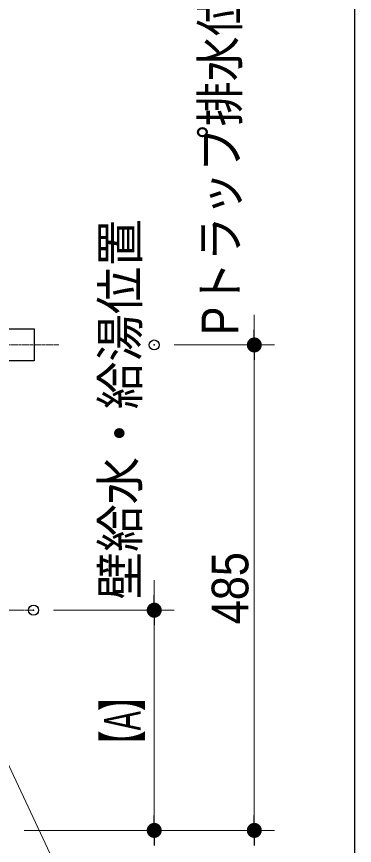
# Model space of a CAD drawing. Units: millimetres, scale not verified. Extents: x -6062 to 6062, y -3045 to 3045.
# Drawn here: x -705 to -368, y -2085 to -1257 of the extents above; entities that cross this region are included whole.
import ezdxf
from ezdxf.enums import TextEntityAlignment as Align

# ---------------------------------------------------------------- set-up
doc = ezdxf.new("R2010")
doc.units = ezdxf.units.MM
doc.header["$LTSCALE"] = 20
doc.header["$PDMODE"] = 32
doc.header["$PDSIZE"] = 10
doc.linetypes.add('USER1', pattern=[2.91, 1.76, -0.4, 0.35, -0.4])
for name, color, linetype, lineweight in [('0-0_1図面枠', 7, 'Continuous', 20), ('0-1_4給排水', 7, 'Continuous', 30), ('0-3_2寸法-1', 7, 'Continuous', 15), ('0-4_0', 7, 'Continuous', 25), ('0-6_2寸法-2', 7, 'Continuous', 15), ('0-7_2寸法-3', 7, 'Continuous', 15)]:
    doc.layers.add(name, color=color, linetype=linetype, lineweight=lineweight)
doc.layers.add('0-5_Defpoints', color=7, linetype='Continuous')
doc.styles.add('ＭＳ Ｐゴシック', font='')
doc.styles.get('ＭＳ Ｐゴシック').set_extended_font_data('MS PGothic')

# ---------------------------------------------------------------- blocks, each defined once
blk = doc.blocks.new('グループ-4')
at = {"layer": '0-0_1図面枠', "lineweight": 30}
blk.add_line((28400, 41000), (28400, -48600), dxfattribs=at)
blk = doc.blocks.new('グループ-8')
at = {"layer": '0-1_4給排水', "linetype": 'USER1', "lineweight": 15}
blk.add_line((18500, -31700), (22500, -31700), dxfattribs=at)
at = {"layer": '0-1_4給排水'}
blk.add_lwpolyline([(19000, -31380), (22000, -31380), (22000, -32020), (19000, -32020)], dxfattribs=at)
blk = doc.blocks.new('_Dot')
at = {"layer": '0-4_0'}
blk.add_line((-10, 0), (-20, 0), dxfattribs=at)
for points in [[(0, 0), (-10, 0), (-9.92, 1.25)], [(0, 0), (-9.92, -1.25), (-10, 0)], [(0, 0), (-9.92, 1.25), (-9.69, 2.49)], [(0, 0), (-9.69, -2.49), (-9.92, -1.25)], [(0, 0), (-9.69, 2.49), (-9.3, 3.68)], [(0, 0), (-9.3, -3.68), (-9.69, -2.49)], [(0, 0), (-9.3, 3.68), (-8.76, 4.82)], [(0, 0), (-8.76, -4.82), (-9.3, -3.68)], [(0, 0), (-8.76, 4.82), (-8.09, 5.88)], [(0, 0), (-8.09, -5.88), (-8.76, -4.82)], [(0, 0), (-8.09, 5.88), (-7.29, 6.85)], [(0, 0), (-7.29, -6.85), (-8.09, -5.88)], [(0, 0), (-7.29, 6.85), (-6.37, 7.71)], [(0, 0), (-6.37, -7.71), (-7.29, -6.85)], [(0, 0), (-6.37, 7.71), (-5.36, 8.44)], [(0, 0), (-5.36, -8.44), (-6.37, -7.71)], [(0, 0), (-5.36, 8.44), (-4.26, 9.05)], [(0, 0), (-4.26, -9.05), (-5.36, -8.44)], [(0, 0), (-4.26, 9.05), (-3.09, 9.51)], [(0, 0), (-3.09, -9.51), (-4.26, -9.05)], [(0, 0), (-3.09, 9.51), (-1.87, 9.82)], [(0, 0), (-1.87, -9.82), (-3.09, -9.51)], [(0, 0), (-1.87, 9.82), (-0.63, 9.98)], [(0, 0), (-0.63, -9.98), (-1.87, -9.82)], [(0, 0), (-0.63, 9.98), (0.63, 9.98)], [(0, 0), (0.63, -9.98), (-0.63, -9.98)], [(0, 0), (0.63, 9.98), (1.87, 9.82)], [(0, 0), (1.87, 9.82), (3.09, 9.51)], [(0, 0), (3.09, 9.51), (4.26, 9.05)], [(0, 0), (4.26, 9.05), (5.36, 8.44)], [(0, 0), (5.36, 8.44), (6.37, 7.71)], [(0, 0), (6.37, 7.71), (7.29, 6.85)], [(0, 0), (7.29, 6.85), (8.09, 5.88)], [(0, 0), (8.09, 5.88), (8.76, 4.82)], [(0, 0), (8.76, 4.82), (9.3, 3.68)], [(0, 0), (9.3, 3.68), (9.69, 2.49)], [(0, 0), (9.69, 2.49), (9.92, 1.25)], [(0, 0), (9.92, 1.25), (10, 0)], [(0, 0), (1.87, -9.82), (0.63, -9.98)], [(0, 0), (3.09, -9.51), (1.87, -9.82)], [(0, 0), (4.26, -9.05), (3.09, -9.51)], [(0, 0), (5.36, -8.44), (4.26, -9.05)], [(0, 0), (6.37, -7.71), (5.36, -8.44)], [(0, 0), (7.29, -6.85), (6.37, -7.71)], [(0, 0), (8.09, -5.88), (7.29, -6.85)], [(0, 0), (8.76, -4.82), (8.09, -5.88)], [(0, 0), (9.3, -3.68), (8.76, -4.82)], [(0, 0), (9.69, -2.49), (9.3, -3.68)], [(0, 0), (9.92, -1.25), (9.69, -2.49)], [(0, 0), (10, 0), (9.92, -1.25)]]:
    blk.add_solid(points, dxfattribs=at)
blk = doc.blocks.new('止水栓_側面')
at = {"layer": '0-1_4給排水', "linetype": 'USER1', "lineweight": 15}
blk.add_line((-3010, 0), (1000, 0), dxfattribs=at)
at = {"layer": '0-1_4給排水'}
blk.add_lwpolyline([(-900, 1200), (-900, 600), (-1200, 600), (-1200, 1200)], dxfattribs=at)
for points in [[(-1950, 660), (-1850, 660), (-1850, 300), (-1950, 300)], [(-1330, 600), (-770, 600), (-770, 360), (-1330, 360)], [(-200, 600), (0, 600), (0, -600), (-200, -600)], [(-1250, 360), (-850, 360), (-850, 298), (-1250, 298)], [(-1450, -300), (-2010, -300), (-2010, 300), (-1450, 300)], [(-1450, 240), (-1430, 240), (-1430, -240), (-1450, -240)], [(-1430, 298), (-200, 298), (-200, -298), (-1430, -298)]]:
    blk.add_lwpolyline(points, close=True, dxfattribs=at)
blk = doc.blocks.new('グループ-49')
at = {"layer": '0-1_4給排水', "linetype": 'USER1', "lineweight": 15}
for p, q in [((20200, -28600), (20200, -21200)), ((20038.2, -33506.8), (20101.8, -32848.1))]:
    blk.add_line(p, q, dxfattribs=at)
at = {"layer": '0-1_4給排水'}
for p, q in [((19810, -22560), (19810, -22247.6)), ((19795.3, -22680.3), (18992.5, -22465.2)), ((19800, -23000), (19800, -23030)), ((20600, -23000), (20600, -23030)), ((20680, -27430), (19720, -27430))]:
    blk.add_line(p, q, dxfattribs=at)
at = {"layer": '0-1_4給排水', "lineweight": 15}
for p, q in [((20650, -22280), (19810, -22280)), ((20650, -25530), (19750, -25530))]:
    blk.add_line(p, q, dxfattribs=at)
at = {"layer": '0-1_4給排水'}
for points in [[(18716.7, -22391.2), (18574.7, -22353.2), (18626.4, -22160), (19810, -22477.1)], [(20650, -22264.7), (20650, -22740.2), (20200, -23000), (19750, -23000), (19750, -22797.5)], [(19750, -23788.9), (17402.1, -23159.7), (17272.7, -23642.7), (17349.9, -23663.4), (17329.2, -23740.7), (17677, -23833.8), (17697.7, -23756.6), (19750, -24306.5)], [(19680, -27470), (19680, -27600), (20720, -27600), (20720, -27470)]]:
    blk.add_lwpolyline(points, dxfattribs=at)
blk.add_lwpolyline([(20650, -27430), (19750, -27430), (19750, -23030), (20650, -23030)], close=True, dxfattribs=at)
at = {"layer": '0-1_4給排水', "linetype": 'USER1', "lineweight": 15}
for points in [[(20200, -30809.2), (20200, -30582.9), (20200, -29954.9), (20200, -27600)], [(19940, -36400), (19940, -35772), (19940, -35545.8)]]:
    blk.add_lwpolyline(points, dxfattribs=at)
at = {"layer": '0-1_4給排水'}
for centre, radius, start, end in [((20200, -23661.4), 1481.4, 72.88847, 104.66559), ((19830, -22247.6), 20, 104.66559, 180), ((20630, -22264.7), 20, 0, 72.88847), ((18818.4, -22563.5), 200, 29.43838, 120.56162), ((19310, -22560), 500, 331.64236, 0), ((20200, -23030), 401.1, 4.28915, 33.65535), ((19720, -27470), 40, 90, 180), ((20680, -27470), 40, 0, 90)]:
    blk.add_arc(centre, radius, start, end, dxfattribs=at)
at = {"layer": '0-1_4給排水', "lineweight": 15}
blk.add_arc((17495.3, -23816.2), 220, 17.79717, 132.20283, dxfattribs=at)
at = {"layer": '0-1_4給排水', "linetype": 'USER1', "lineweight": 15}
for centre, start, end in [((-1016.4, -30809.2), 354.48525, 0), ((41156.4, -35545.8), 174.48525, 180)]:
    blk.add_arc(centre, 21216.4, start, end, dxfattribs=at)
at = {"layer": '0-1_4給排水'}
blk.add_blockref('止水栓_側面', (20990, -37000), dxfattribs=at)

msp = doc.modelspace()

# ---------------------------------------------------------------- linework, layer by layer
at = {"layer": '0-3_2寸法-1'}
for p, q in [((-547.5, -1585), (-447.5, -1585)), ((-467.5, -1600.01), (-467.5, -2054.99)), ((-668, -1850), (-547.5, -1850)), ((-567.5, -1865.01), (-567.5, -2054.99)), ((-697.5, -2070), (-547.5, -2070)), ((-547.5, -2070), (-447.5, -2070))]:
    msp.add_line(p, q, dxfattribs=at)
at = {"layer": '0-5_Defpoints'}
for p in [(-567.5, -1585), (-567.5, -1585), (-688, -1850), (-567.5, -2070), (-567.5, -2070), (-567.5, -2070), (-467.5, -2070)]:
    msp.add_point(p, dxfattribs=at)
at = {"layer": '0-6_2寸法-2'}
for p, q in [((-467.5, -1569.99), (-467.5, -1554.99)), ((-547.5, -1585), (-447.5, -1585)), ((-467.5, -1585), (-467.5, -2070)), ((-567.5, -1834.99), (-567.5, -1819.99)), ((-668, -1850), (-547.5, -1850)), ((-567.5, -1850), (-567.5, -2070)), ((-697.5, -2070), (-547.5, -2070)), ((-547.5, -2070), (-447.5, -2070))]:
    msp.add_line(p, q, dxfattribs=at)
at = {"layer": '0-7_2寸法-3'}
msp.add_lwpolyline([(-947.72, -2420), (-518.53, -2420), (-778.75, -1864.9)], dxfattribs=at)

# ---------------------------------------------------------------- block references
at = {"layer": '0-0_1図面枠', "xscale": 0.05, "yscale": 0.05}
msp.add_blockref('グループ-4', (-1787.5, 0), dxfattribs=at)
at = {"layer": '0-1_4給排水', "xscale": 0.05, "yscale": 0.05}
for name in ['グループ-49', 'グループ-8']:
    msp.add_blockref(name, (-1787.5, 0), dxfattribs=at)
at = {"layer": '0-3_2寸法-1', "xscale": 0.7503418, "yscale": 0.7503418}
for p, rotation in [((-467.5, -1585), 90), ((-567.5, -1850), 90), ((-567.5, -2070), 270), ((-467.5, -2070), 270)]:
    msp.add_blockref('_Dot', p, dxfattribs=dict(at, rotation=rotation))
at = {"layer": '0-6_2寸法-2', "xscale": 0.7503418, "yscale": 0.7503418}
for p, rotation in [((-467.5, -1585), 270), ((-567.5, -1850), 270), ((-567.5, -2070), 90), ((-467.5, -2070), 90)]:
    msp.add_blockref('_Dot', p, dxfattribs=dict(at, rotation=rotation))

# ---------------------------------------------------------------- texts
at = {"layer": '0-3_2寸法-1', "style": 'ＭＳ Ｐゴシック'}
for s, width, p in [('485', 0.9, (-462.44, -1864)), ('【A】', 0.6, (-570.13, -2000.05))]:
    msp.add_text(s, height=36.66, rotation=90, dxfattribs=dict(at, width=width)).set_placement(p, align=Align.BOTTOM_LEFT)
at = {"layer": '0-6_2寸法-2', "style": 'ＭＳ Ｐゴシック'}
for s, width, p in [('Pトラップ排水位置', 0.9, (-472.48, -1575.42)), ('壁給水・給湯位置', 0.95, (-572.38, -1839.36))]:
    msp.add_text(s, height=36.66, rotation=90, dxfattribs=dict(at, width=width)).set_placement(p, align=Align.BOTTOM_LEFT)

doc.saveas('drawing.dxf')
